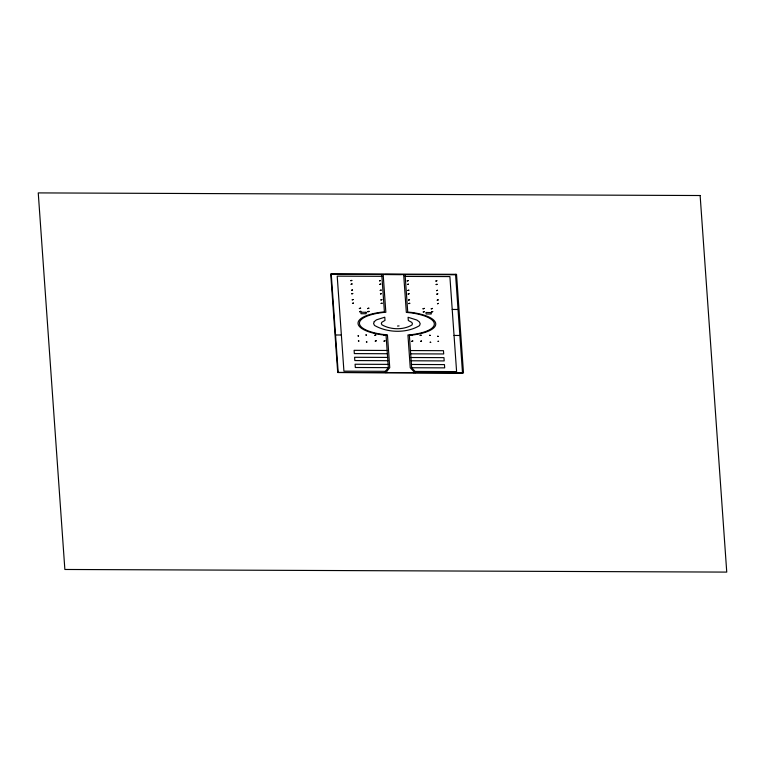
<?xml version="1.0" encoding="UTF-8"?>
<svg xmlns="http://www.w3.org/2000/svg" width="765" height="765" viewBox="0 0 765 765"><rect width="100%" height="100%" fill="white"/><g stroke="black" fill="none" stroke-linecap="round" stroke-linejoin="round"><path stroke-width="1.15" d="M337.709 372.507L330.729 273.851L456.523 274.31L463.494 372.976L337.709 372.478L462.519 372.976M455.548 274.339L462.519 373.004M399.062 325.928L397.513 326.033M385.541 372.67L385.445 371.321L388.343 367.649L386.048 335.185L381.649 334.745A38.862 12.269 0.7 0 1 358.03 323.079A38.862 12.269 0.7 0 1 382.376 312.082L384.413 311.938L381.764 274.482M455.586 274.769L331.255 274.281L338.187 372.478M381.888 276.318L337.212 276.146L343.925 371.159L385.445 371.321M405.201 276.414L449.887 276.586L456.6 371.599L415.07 371.436L411.656 367.745L409.361 335.309L412.392 335.481L411.398 335.166A38.862 12.269 0.7 0 0 435.744 324.178A38.862 12.269 0.7 0 0 412.125 312.502L407.726 312.072L405.077 274.568M452.211 309.452L458.034 309.481M366.081 312.33L360.898 312.206L360.994 313.717L366.186 313.746L366.072 312.225M431.154 312.589L425.971 312.464L426.076 313.966L431.259 314.004L431.154 312.483M335.539 334.984L341.372 335.003M454.047 335.453L459.87 335.472M387.128 350.466L354.109 350.332L354.338 353.602L387.358 353.736M410.442 350.552L443.471 350.686L443.7 353.956L410.671 353.832M387.626 357.418L354.597 357.293L354.826 360.564L387.855 360.697M410.939 357.513L443.958 357.637L444.188 360.917L411.168 360.784M388.113 364.379L355.084 364.245L355.323 367.516L388.343 367.649M411.427 364.465L444.455 364.599L444.685 367.869L411.656 367.745M415.07 371.436L415.166 372.784M413.855 372.784L413.769 371.541L410.25 367.736L407.936 334.955L410.862 334.745A37.447 11.819 0.7 0 0 434.329 324.159A37.447 11.819 0.7 0 0 411.56 312.914L406.339 312.397L403.671 274.568M401.367 274.559L385.178 274.492M383.169 274.482L385.837 312.302L382.911 312.502A37.447 11.819 0.7 0 0 359.445 323.098A37.447 11.819 0.7 0 0 382.213 334.343L387.434 334.86L389.748 367.659L386.765 371.436L386.851 372.67M374.238 321.635L373.578 323.538L374.506 325.441C387.597 332.938 406.531 333.473 419.536 325.622L420.195 323.719L419.268 321.807L416.82 320.019L408.089 317.293L408.319 320.478L411.809 322.409L412.431 323.691L411.991 324.953C403.318 330.184 390.695 329.83 381.965 324.838L381.343 323.566L381.783 322.295L385.005 320.382L384.776 317.198L376.437 319.866L374.238 321.635M358.049 335.902L358.546 335.998L358.049 335.902M365.919 334.974L366.406 335.06L365.919 334.974M358.403 340.913L358.9 341.008L358.403 340.913M366.406 341.907L366.904 342.003L366.406 341.907M429.71 335.28L430.198 335.376L429.71 335.28M437.714 336.275L438.202 336.361L437.714 336.275M430.198 342.223L430.695 342.309L430.198 342.223M438.068 341.286L438.555 341.381L438.068 341.286M700.138 195.524L38.25 192.904L64.862 569.476L726.75 572.096L700.138 195.524M351.824 280.411L350.877 280.717L351.824 280.411M380.501 280.526L379.545 280.832L380.501 280.526M408.166 280.64L407.209 280.937L408.166 280.64M436.834 280.755L435.887 281.051L436.834 280.755M352.072 283.949L351.125 284.255L352.072 283.949M380.75 284.064L379.803 284.37L380.75 284.064M408.414 284.178L407.458 284.475L408.414 284.178M437.083 284.284L436.136 284.59L437.083 284.284M352.502 289.983L351.546 290.279L352.502 289.983M381.171 290.098L380.224 290.394L381.171 290.098M408.835 290.203L407.888 290.509L408.835 290.203M437.513 290.318L436.566 290.624L437.513 290.318M352.751 293.511L351.804 293.817L352.751 293.511M381.429 293.626L380.473 293.932L381.429 293.626M409.084 293.741L408.137 294.037L409.084 293.741M437.762 293.856L436.815 294.152L437.762 293.856M353.172 299.545L352.225 299.851L353.172 299.545M381.85 299.66L380.903 299.957L381.85 299.66M409.514 299.765L408.567 300.071L409.514 299.765M438.192 299.88L437.236 300.186L438.192 299.88M353.43 303.083L352.474 303.38L353.43 303.083M382.098 303.198L381.152 303.495L382.098 303.198M409.763 303.303L408.816 303.609L409.763 303.303M438.441 303.418L437.494 303.715L438.441 303.418M360.611 308.152L359.349 308.553L360.611 308.152M368.835 308.19L367.563 308.591L368.835 308.19M424.279 308.4L423.016 308.811L424.279 308.4M432.493 308.438L431.231 308.84L432.493 308.438M360.841 311.326L359.569 311.728L360.841 311.326M369.055 311.355L367.793 311.757L369.055 311.355M424.499 311.575L423.236 311.977L424.499 311.575M432.722 311.604L431.45 312.015L432.722 311.604M375.806 334.965L374.86 335.271L375.806 334.965M384.546 335.003L383.6 335.309L384.546 335.003M421.113 335.204L420.157 335.51L421.113 335.204M376.217 340.798L375.271 341.104L376.217 340.798M384.958 340.836L384.011 341.142L384.958 340.836M412.784 340.999L411.828 341.305L412.784 340.999M421.525 341.037L420.568 341.343L421.525 341.037"/></g></svg>
